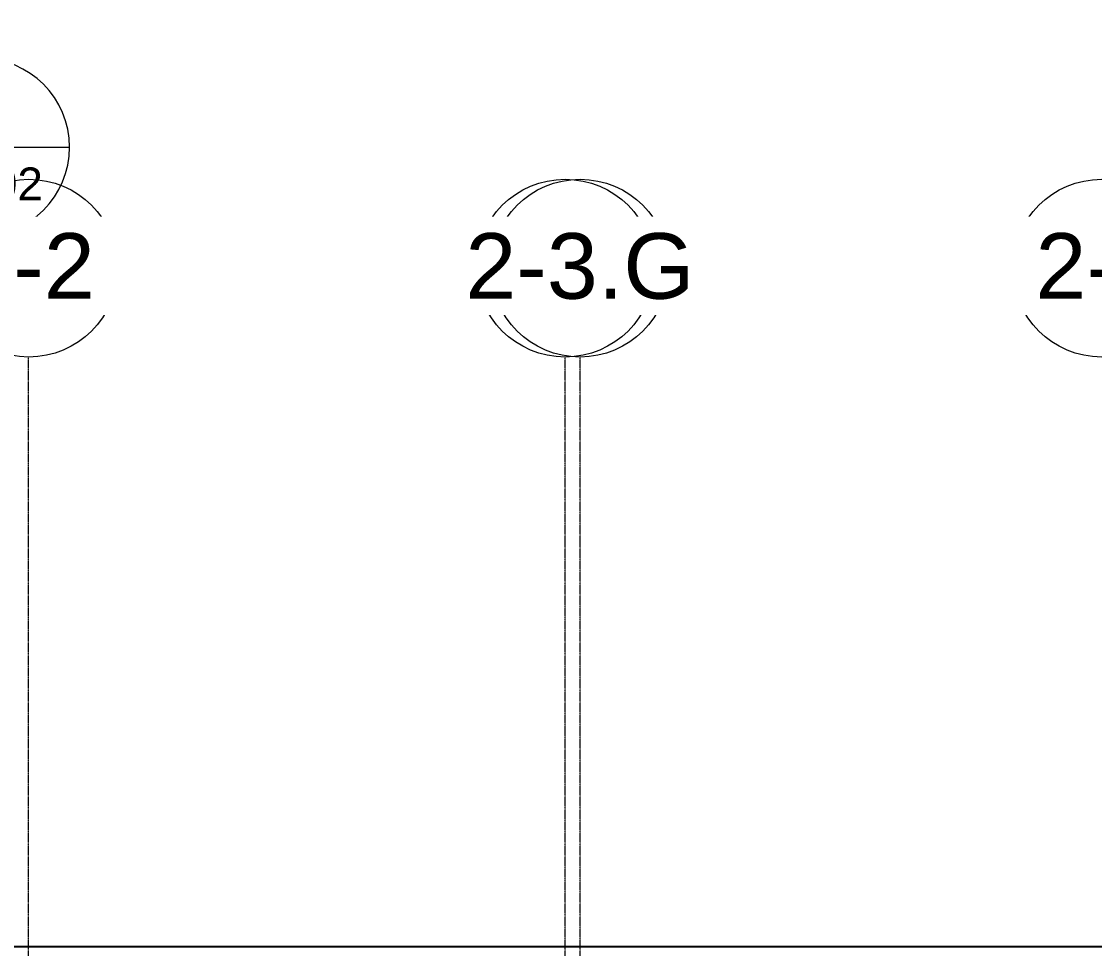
# Model space of a CAD drawing. Header units: inches. Extents: x 21408 to 98131, y -290 to 853.
# Drawn here: x 35555 to 36134, y 353 to 853 of the extents above; entities that cross this region are included whole.
import ezdxf

# ---------------------------------------------------------------- set-up
doc = ezdxf.new("R2010")
doc.units = ezdxf.units.IN
doc.header["$MEASUREMENT"] = 0
doc.linetypes.add('Grid Line 1_2_', pattern=[0.875, 0.5, -0.125, 0.125, -0.125])
for name, color, linetype, lineweight in [('A-ROOF', 132, 'Continuous', 9), ('G-ANNO-SYMB', 111, 'Continuous', 9), ('S-GRID', 1, 'Continuous', 9), ('S-GRID-IDEN', 1, 'Continuous', 9)]:
    doc.layers.add(name, color=color, linetype=linetype, lineweight=lineweight)
doc.styles.add('Arial_1', font='arial.ttf', dxfattribs={"height": 35.407186})
doc.styles.add('Arial_2', font='arial.ttf', dxfattribs={"height": 17.703593})

# ---------------------------------------------------------------- blocks, each defined once
blk = doc.blocks.new('Grid - Grid Head - Circle-14747-Building Section - East_West looking South')
at = {"layer": 'S-GRID-IDEN'}
blk.add_circle((-23085.89, 719.89), 48, dxfattribs=at)
blk = doc.blocks.new('Section - Section Head - Filled-1526-Building Section - East_West looking South')
at = {"layer": 'G-ANNO-SYMB'}
h = blk.add_hatch(color=256, dxfattribs=at)
edge = h.paths.add_edge_path(flags=0)
edge.add_arc((-22874.16, 528), 48.06, 90, 132.0784, ccw=False)
edge.add_line((-22874.16, 576.06), (-22874.16, 595.88))
edge.add_line((-22874.16, 595.88), (-22906.36, 563.67))
h = blk.add_hatch(color=256, dxfattribs=at)
edge = h.paths.add_edge_path(flags=0)
edge.add_line((-22908.1, 561.94), (-22942.04, 528))
edge.add_line((-22942.04, 528), (-22922.16, 528))
edge.add_arc((-22874.16, 528), 48, 135, 180, ccw=False)
h = blk.add_hatch(color=256, dxfattribs=at)
edge = h.paths.add_edge_path(flags=0)
edge.add_arc((-22874.16, 528), 48, 180, 225, ccw=False)
edge.add_line((-22922.16, 528), (-22942.04, 528))
edge.add_line((-22942.04, 528), (-22908.1, 494.06))
h = blk.add_hatch(color=256, dxfattribs=at)
edge = h.paths.add_edge_path(flags=0)
edge.add_line((-22906.36, 492.33), (-22874.16, 460.12))
edge.add_line((-22874.16, 460.12), (-22874.16, 479.94))
edge.add_arc((-22874.16, 528), 48.06, 227.9216, 270, ccw=False)
for p, q in [((-22942.04, 528), (-22874.16, 595.88)), ((-22906.36, 563.67), (-22874.16, 595.88)), ((-22874.16, 576), (-22874.16, 595.88)), ((-22874.16, 595.88), (-22874.16, 576.06)), ((-22942.04, 528), (-22908.1, 561.94)), ((-22942.04, 528), (-22874.16, 460.12)), ((-22922.16, 528), (-22942.04, 528)), ((-22908.1, 494.06), (-22942.04, 528)), ((-22942.04, 528), (-22922.16, 528)), ((-22874.16, 460.12), (-22906.36, 492.33)), ((-22874.16, 480), (-22874.16, 460.12)), ((-22874.16, 479.94), (-22874.16, 460.12))]:
    blk.add_line(p, q, dxfattribs=at)
for radius, start, end in [(48, 90, 270), (48.06, 90, 132.0784), (48, 270, 90), (48, 135, 180), (48, 180, 225), (48.06, 227.9216, 270)]:
    blk.add_arc((-22874.16, 528), radius, start, end, dxfattribs=at)

msp = doc.modelspace()

# ---------------------------------------------------------------- linework, layer by layer
at = {"layer": 'A-ROOF', "lineweight": 25}
msp.add_line((38761.21, 353.63), (35255.46, 353.63), dxfattribs=at)
at = {"layer": 'G-ANNO-SYMB'}
msp.add_line((35484.54, 785.16), (35580.54, 785.16), dxfattribs=at)
at = {"layer": 'S-GRID', "linetype": 'Grid Line 1_2_'}
for p, q in [((35558.46, -273.16), (35558.46, 671.89)), ((35558.46, -273.16), (35558.46, 671.89)), ((35847.96, -273.16), (35847.96, 671.89)), ((35847.96, -273.16), (35847.96, 671.89)), ((35855.96, -273.16), (35855.96, 671.89))]:
    msp.add_line(p, q, dxfattribs=at)

# ---------------------------------------------------------------- block references
at = {"layer": 'S-GRID-IDEN'}
for p in [(58644.35, 0), (58933.85, 0), (59223.35, 0)]:
    msp.add_blockref('Grid - Grid Head - Circle-14747-Building Section - East_West looking South', p, dxfattribs=at)

# ---------------------------------------------------------------- texts
at = {"layer": 'G-ANNO-SYMB', "insert": (35533.15, 774.22), "char_height": 17.704, "width": 78.624, "attachment_point": 2, "line_spacing_factor": 0.938532, "style": 'Arial_2'}
msp.add_mtext('A-302', dxfattribs=at)

# ---------------------------------------------------------------- next in the draw order: texts
at = {"layer": 'S-GRID-IDEN', "char_height": 35.407, "width": 85.104, "attachment_point": 2, "line_spacing_factor": 0.938532, "style": 'Arial_1', "bg_fill": 3, "box_fill_scale": 1.25, "bg_fill_color": 0, "bg_fill_transparency": 0}
for s, insert in [('1-2', (35558.45, 738.77)), ('1-3', (35847.95, 738.77)), ('1-4', (36137.45, 738.77))]:
    msp.add_mtext(s, dxfattribs=dict(at, insert=insert))

# ---------------------------------------------------------------- next in the draw order: block references
at = {"layer": 'G-ANNO-SYMB'}
msp.add_blockref('Section - Section Head - Filled-1526-Building Section - East_West looking South', (58406.69, 257.16), dxfattribs=at)
at = {"layer": 'S-GRID-IDEN'}
for p in [(58644.35, 0), (58933.85, 0), (59223.35, 0)]:
    msp.add_blockref('Grid - Grid Head - Circle-14747-Building Section - East_West looking South', p, dxfattribs=at)

# ---------------------------------------------------------------- next in the draw order: texts
at = {"layer": 'S-GRID-IDEN', "char_height": 35.407, "width": 85.104, "attachment_point": 2, "line_spacing_factor": 0.938532, "style": 'Arial_1', "bg_fill": 3, "box_fill_scale": 1.25, "bg_fill_color": 0, "bg_fill_transparency": 0}
for s, insert in [('2-2', (35558.45, 738.77)), ('2-3', (35847.95, 738.77)), ('2-4', (36137.45, 738.77))]:
    msp.add_mtext(s, dxfattribs=dict(at, insert=insert))

# ---------------------------------------------------------------- next in the draw order: block references
at = {"layer": 'S-GRID-IDEN'}
msp.add_blockref('Grid - Grid Head - Circle-14747-Building Section - East_West looking South', (58941.85, 0), dxfattribs=at)

# ---------------------------------------------------------------- next in the draw order: texts
at = {"layer": 'S-GRID-IDEN', "insert": (35855.95, 738.77), "char_height": 35.407, "width": 147.312, "attachment_point": 2, "line_spacing_factor": 0.938532, "style": 'Arial_1', "bg_fill": 3, "box_fill_scale": 1.25, "bg_fill_color": 0, "bg_fill_transparency": 0}
msp.add_mtext('2-3.G', dxfattribs=at)

doc.saveas('drawing.dxf')
